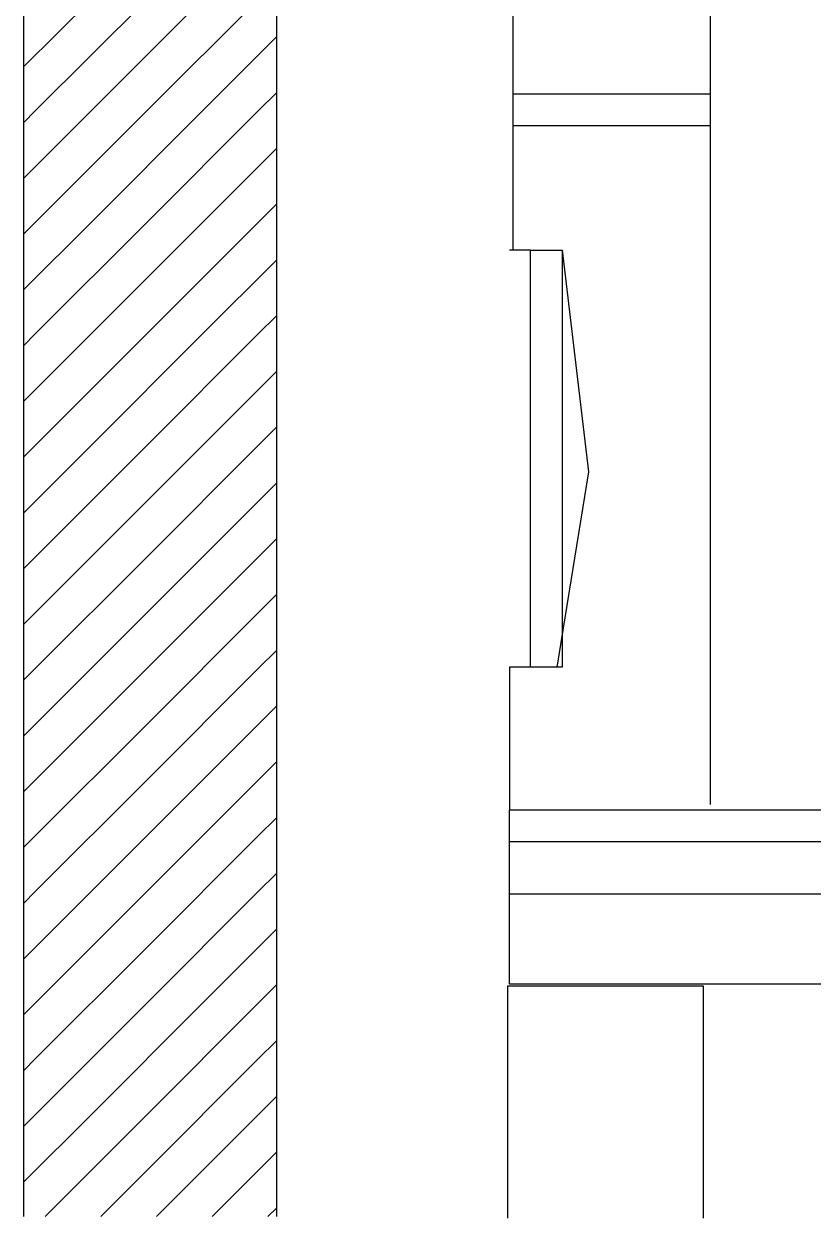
# Model space of a CAD drawing. Header units: metres. Extents: x 1426 to 4685, y 16333 to 22197.
# Drawn here: x 2419 to 3552, y 19137 to 20850 of the extents above; entities that cross this region are included whole.
import ezdxf

# ---------------------------------------------------------------- set-up
doc = ezdxf.new("R2010")
doc.units = ezdxf.units.M

msp = doc.modelspace()

# ---------------------------------------------------------------- linework, layer by layer
for p, q in [((3403.91, 21450.12), (3403.91, 19730.55)), ((2595.23, 20805.63), (2755.23, 20965.63)), ((2418.84, 20789.24), (2515.23, 20885.63)), ((2435.23, 20725.63), (2595.23, 20885.63)), ((2595.23, 20725.63), (2755.23, 20885.63)), ((2675.23, 20725.63), (2781.32, 20831.72)), ((2435.23, 20645.63), (2595.23, 20805.63)), ((2595.23, 20805.63), (2595.23, 20805.63)), ((2755.23, 20725.63), (2781.32, 20751.72)), ((2418.84, 20709.24), (2435.23, 20725.63)), ((2435.23, 20565.63), (2595.23, 20725.63)), ((2435.23, 20725.63), (2435.23, 20725.63)), ((2515.23, 20565.63), (2675.23, 20725.63)), ((2595.23, 20565.63), (2755.23, 20725.63)), ((2595.23, 20725.63), (2595.23, 20725.63)), ((2675.23, 20725.63), (2675.23, 20725.63)), ((2755.23, 20725.63), (2755.23, 20725.63)), ((2755.23, 20645.63), (2781.32, 20671.72)), ((2418.84, 20629.24), (2435.23, 20645.63)), ((2435.23, 20645.63), (2435.23, 20645.63)), ((2595.23, 20485.63), (2755.23, 20645.63)), ((2755.23, 20645.63), (2755.23, 20645.63)), ((2755.23, 20565.63), (2781.32, 20591.72)), ((2418.84, 20469.24), (2515.23, 20565.63)), ((2418.84, 20549.24), (2435.23, 20565.63)), ((2435.23, 20405.63), (2595.23, 20565.63)), ((2435.23, 20565.63), (2435.23, 20565.63)), ((2515.23, 20565.63), (2515.23, 20565.63)), ((2595.23, 20405.63), (2755.23, 20565.63)), ((2595.23, 20565.63), (2595.23, 20565.63)), ((2755.23, 20565.63), (2755.23, 20565.63)), ((3146.28, 20525.94), (3115.97, 20525.94)), ((3191.74, 20525.94), (3229.63, 20207.79)), ((2675.23, 20405.63), (2781.32, 20511.72)), ((2435.23, 20325.63), (2595.23, 20485.63)), ((2595.23, 20485.63), (2595.23, 20485.63)), ((2755.23, 20405.63), (2781.32, 20431.72)), ((2418.84, 20389.24), (2435.23, 20405.63)), ((2435.23, 20245.63), (2595.23, 20405.63)), ((2435.23, 20405.63), (2435.23, 20405.63)), ((2515.23, 20245.63), (2675.23, 20405.63)), ((2595.23, 20245.63), (2755.23, 20405.63)), ((2595.23, 20405.63), (2595.23, 20405.63)), ((2675.23, 20405.63), (2675.23, 20405.63)), ((2755.23, 20405.63), (2755.23, 20405.63)), ((2755.23, 20325.63), (2781.32, 20351.72)), ((2418.84, 20309.24), (2435.23, 20325.63)), ((2435.23, 20325.63), (2435.23, 20325.63)), ((2595.23, 20165.63), (2755.23, 20325.63)), ((2755.23, 20325.63), (2755.23, 20325.63)), ((2755.23, 20245.63), (2781.32, 20271.72)), ((2418.84, 20149.24), (2515.23, 20245.63)), ((2418.84, 20229.24), (2435.23, 20245.63)), ((2435.23, 20085.63), (2595.23, 20245.63)), ((2435.23, 20245.63), (2435.23, 20245.63)), ((2515.23, 20245.63), (2515.23, 20245.63)), ((2595.23, 20085.63), (2755.23, 20245.63)), ((2595.23, 20245.63), (2595.23, 20245.63)), ((2755.23, 20245.63), (2755.23, 20245.63)), ((3229.63, 20207.79), (3184.17, 19927.51)), ((2675.23, 20085.63), (2781.32, 20191.72)), ((2435.23, 20005.63), (2595.23, 20165.63)), ((2595.23, 20165.63), (2595.23, 20165.63)), ((2755.23, 20085.63), (2781.32, 20111.72)), ((2418.84, 20069.24), (2435.23, 20085.63)), ((2435.23, 19925.63), (2595.23, 20085.63)), ((2435.23, 20085.63), (2435.23, 20085.63)), ((2515.23, 19925.63), (2675.23, 20085.63)), ((2595.23, 19925.63), (2755.23, 20085.63)), ((2595.23, 20085.63), (2595.23, 20085.63)), ((2675.23, 20085.63), (2675.23, 20085.63)), ((2755.23, 20085.63), (2755.23, 20085.63)), ((2755.23, 20005.63), (2781.32, 20031.72)), ((2418.84, 19989.24), (2435.23, 20005.63)), ((2435.23, 20005.63), (2435.23, 20005.63)), ((2595.23, 19845.63), (2755.23, 20005.63)), ((2755.23, 20005.63), (2755.23, 20005.63)), ((2755.23, 19925.63), (2781.32, 19951.72)), ((2418.84, 19829.24), (2515.23, 19925.63)), ((2418.84, 19909.24), (2435.23, 19925.63)), ((2435.23, 19765.63), (2595.23, 19925.63)), ((2435.23, 19925.63), (2435.23, 19925.63)), ((2515.23, 19925.63), (2515.23, 19925.63)), ((2595.23, 19765.63), (2755.23, 19925.63)), ((2595.23, 19925.63), (2595.23, 19925.63)), ((2755.23, 19925.63), (2755.23, 19925.63)), ((3146.28, 19927.51), (3115.97, 19927.51)), ((2675.23, 19765.63), (2781.32, 19871.72)), ((2435.23, 19685.63), (2595.23, 19845.63)), ((2595.23, 19845.63), (2595.23, 19845.63)), ((2755.23, 19765.63), (2781.32, 19791.72)), ((2418.84, 19749.24), (2435.23, 19765.63)), ((2435.23, 19605.63), (2595.23, 19765.63)), ((2435.23, 19765.63), (2435.23, 19765.63)), ((2515.23, 19605.63), (2675.23, 19765.63)), ((2595.23, 19605.63), (2755.23, 19765.63)), ((2595.23, 19765.63), (2595.23, 19765.63)), ((2675.23, 19765.63), (2675.23, 19765.63)), ((2755.23, 19765.63), (2755.23, 19765.63)), ((2755.23, 19685.63), (2781.32, 19711.72)), ((2418.84, 19669.24), (2435.23, 19685.63)), ((2435.23, 19685.63), (2435.23, 19685.63)), ((2595.23, 19525.63), (2755.23, 19685.63)), ((2755.23, 19685.63), (2755.23, 19685.63)), ((2755.23, 19605.63), (2781.32, 19631.72)), ((2418.84, 19509.24), (2515.23, 19605.63)), ((2418.84, 19589.24), (2435.23, 19605.63)), ((2435.23, 19445.63), (2595.23, 19605.63)), ((2435.23, 19605.63), (2435.23, 19605.63)), ((2515.23, 19605.63), (2515.23, 19605.63)), ((2595.23, 19445.63), (2755.23, 19605.63)), ((2595.23, 19605.63), (2595.23, 19605.63)), ((2755.23, 19605.63), (2755.23, 19605.63)), ((2675.23, 19445.63), (2781.32, 19551.72)), ((2435.23, 19365.63), (2595.23, 19525.63)), ((2595.23, 19525.63), (2595.23, 19525.63)), ((2755.23, 19445.63), (2781.32, 19471.72)), ((2755.23, 19445.63), (2781.32, 19471.72)), ((2418.84, 19429.24), (2435.23, 19445.63)), ((2435.23, 19285.63), (2595.23, 19445.63)), ((2435.23, 19445.63), (2435.23, 19445.63)), ((2515.23, 19285.63), (2675.23, 19445.63)), ((2595.23, 19285.63), (2755.23, 19445.63)), ((2595.23, 19285.63), (2755.23, 19445.63)), ((2595.23, 19445.63), (2595.23, 19445.63)), ((2675.23, 19445.63), (2675.23, 19445.63)), ((2755.23, 19445.63), (2755.23, 19445.63)), ((2755.23, 19445.63), (2755.23, 19445.63)), ((2755.23, 19365.63), (2781.32, 19391.72)), ((2755.23, 19365.63), (2781.32, 19391.72)), ((2418.84, 19349.24), (2435.23, 19365.63)), ((2435.23, 19365.63), (2435.23, 19365.63)), ((2595.23, 19205.63), (2755.23, 19365.63)), ((2595.23, 19205.63), (2755.23, 19365.63)), ((2755.23, 19365.63), (2755.23, 19365.63)), ((2755.23, 19365.63), (2755.23, 19365.63)), ((2755.23, 19285.63), (2781.32, 19311.72)), ((2755.23, 19285.63), (2781.32, 19311.72)), ((2418.84, 19189.24), (2515.23, 19285.63)), ((2418.84, 19269.24), (2435.23, 19285.63)), ((2435.23, 19285.63), (2435.23, 19285.63)), ((2449.29, 19139.69), (2595.23, 19285.63)), ((2449.29, 19139.69), (2595.23, 19285.63)), ((2515.23, 19285.63), (2515.23, 19285.63)), ((2595.23, 19285.63), (2595.23, 19285.63)), ((2595.23, 19285.63), (2595.23, 19285.63)), ((2609.29, 19139.69), (2755.23, 19285.63)), ((2609.29, 19139.69), (2755.23, 19285.63)), ((2755.23, 19285.63), (2755.23, 19285.63)), ((2755.23, 19285.63), (2755.23, 19285.63)), ((2689.29, 19139.69), (2781.32, 19231.72)), ((2689.29, 19139.69), (2781.32, 19231.72)), ((2529.29, 19139.69), (2595.23, 19205.63)), ((2529.29, 19139.69), (2595.23, 19205.63)), ((2595.23, 19205.63), (2595.23, 19205.63)), ((2595.23, 19205.63), (2595.23, 19205.63)), ((2769.29, 19139.69), (2781.32, 19151.72)), ((2769.29, 19139.69), (2781.32, 19151.72))]:
    msp.add_line(p, q)
for points in [[(2418.84, 20578.97), (2418.84, 21825.83), (2781.32, 21825.83), (2781.32, 20578.97)], [(3120.97, 21450.12), (3120.97, 20525.94)], [(3120.97, 20750.3), (3403.91, 20750.3)], [(3120.97, 20704.75), (3403.91, 20704.75)], [(2418.84, 19722.98), (2418.84, 20578.97)], [(2781.32, 20578.97), (2781.32, 19722.98)], [(3115.97, 19927.51), (3115.97, 19722.98)], [(2418.84, 19139.69), (2418.84, 19722.98)], [(2781.32, 19722.98), (2781.32, 19139.69)], [(3115.97, 19473), (3115.97, 19722.98), (4267.74, 19722.98)], [(3115.97, 19601.78), (3115.97, 19677.53), (4267.74, 19677.53)], [(4267.74, 19601.78), (3115.97, 19601.78)], [(3113.55, 19137.27), (3113.55, 19470.58), (3392.75, 19470.58)], [(4267.74, 19473), (3115.97, 19473)], [(3392.75, 19470.58), (3393.91, 19470.58), (3393.91, 19137.27)]]:
    msp.add_lwpolyline(points)
msp.add_lwpolyline([(3146.28, 19927.51), (3146.28, 20525.94), (3191.74, 20525.94), (3191.74, 19927.51)], close=True)

doc.saveas('drawing.dxf')
